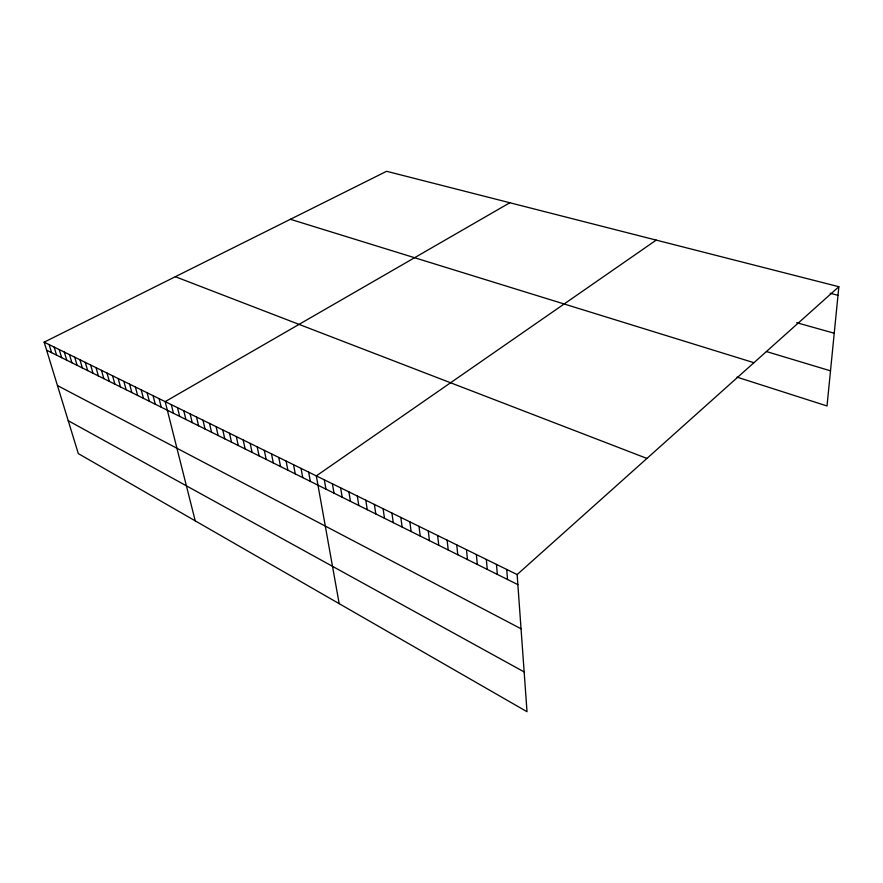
<?xml version="1.0" encoding="UTF-8"?>
<svg xmlns="http://www.w3.org/2000/svg" width="883" height="883" viewBox="0 0 883 883"><rect width="100%" height="100%" fill="white"/><g stroke="black" fill="none" stroke-linecap="round" stroke-linejoin="round"><path stroke-width="1.32" d="M838.85 286.721L517.14 574.568L527.019 711.709L78.311 453.597L44.15 342.163L386.599 171.291L838.85 286.721L827.018 405.97L737.073 377.151M656.224 240.11L316.313 475.893L339.182 603.652M509.844 202.748L165.176 401.633L195.231 520.849M830.197 293.277L838 295.308M796.632 322.692L834.236 333.233M766.411 351.544L830.506 370.838M290.386 219.293L753.927 362.703M175.331 276.71L646.941 458.432M44.15 342.163L517.14 574.568M46.6 350.165L517.868 584.634M57.45 385.562L521.047 628.784M68.234 420.705L524.149 671.93M49.128 344.602L51.567 352.637M54.15 347.074L56.578 355.132M59.216 349.569L61.633 357.648M64.327 352.074L66.744 360.187M69.492 354.613L71.898 362.747M74.702 357.174L77.086 365.33M79.956 359.756L82.34 367.946M85.265 362.361L87.638 370.573M90.618 364.999L92.98 373.233M96.026 367.648L98.377 375.926M101.49 370.341L103.83 378.63M107.009 373.045L109.326 381.368M112.571 375.783L114.878 384.127M118.19 378.542L120.485 386.92M123.863 381.324L126.137 389.734M129.591 384.138L131.854 392.582M135.375 386.986L137.627 395.452M141.225 389.856L143.454 398.354M147.119 392.758L149.337 401.279M153.079 395.683L155.287 404.237M159.095 398.641L161.28 407.218M171.313 404.646L173.476 413.288M177.516 407.692L179.657 416.368M183.785 410.772L185.905 419.469M190.121 413.884L192.218 422.615M196.512 417.03L198.598 425.783M202.98 420.198L205.033 428.995M209.503 423.41L211.545 432.229M216.103 426.655L218.123 435.507M222.77 429.922L224.768 438.807M229.514 433.233L231.489 442.151M236.324 436.588L238.278 445.529M243.2 439.966L245.132 448.939M250.165 443.387L252.063 452.394M257.196 446.842L259.072 455.882M264.304 450.33L266.158 459.403M271.489 453.862L273.322 462.968M278.752 457.438L280.562 466.566M286.103 461.047L287.88 470.209M293.531 464.69L295.275 473.895M301.037 468.387L302.759 477.615M308.631 472.118L310.33 481.378M324.326 479.822L325.948 489.149M332.416 483.796L334.017 493.167M340.617 487.824L342.185 497.228M348.906 491.908L350.441 501.334M357.306 496.025L358.796 505.495M365.794 500.197L367.262 509.701M374.392 504.425L375.816 513.961M383.101 508.696L384.48 518.277M391.909 513.034L393.255 522.637M400.827 517.416L402.129 527.052M409.855 521.853L411.114 531.522M418.995 526.345L420.22 536.058M428.255 530.893L429.436 540.639M437.626 535.495L438.763 545.275M447.129 540.164L448.211 549.977M456.743 544.888L457.78 554.745M466.489 549.668L467.471 559.568M476.356 554.524L477.295 564.447M486.345 559.436L487.239 569.403M496.478 564.414L497.317 574.414M506.743 569.458L507.526 579.491"/></g></svg>
